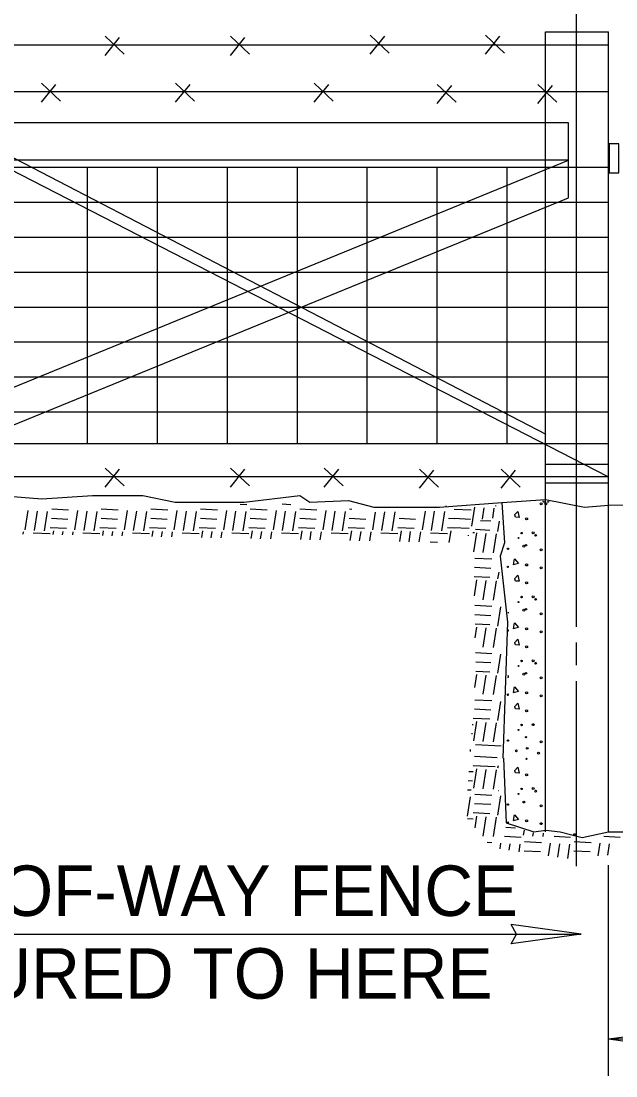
# Model space of a CAD drawing. Extents: x -397 to 497, y -84 to 230.
# Drawn here: x 177.64 to 192.1, y 67.56 to 93.22 of the extents above; entities that cross this region are included whole.
import ezdxf

# ---------------------------------------------------------------- set-up
doc = ezdxf.new("R2010")
doc.units = 0
doc.layers.add('Default', color=7, linetype='Continuous')

msp = doc.modelspace()

# ---------------------------------------------------------------- linework, layer by layer
at = {"layer": 'Default'}
for p, q in [((191.144, 78.485), (191.144, 97.094)), ((190.387, 81.59), (190.387, 92.963)), ((190.387, 92.963), (191.923, 92.963)), ((191.923, 81.451), (191.923, 92.963)), ((191.915, 92.642), (168.42, 92.642)), ((171.911, 92.777), (190.399, 83.177)), ((180.142, 92.418), (179.68, 92.854)), ((179.68, 92.391), (180.033, 92.827)), ((183.188, 92.418), (182.725, 92.854)), ((182.725, 92.391), (183.079, 92.827)), ((186.587, 92.446), (186.124, 92.881)), ((186.124, 92.418), (186.478, 92.854)), ((189.387, 92.446), (188.925, 92.881)), ((188.925, 92.418), (189.279, 92.854)), ((191.915, 82.134), (171.911, 92.428)), ((178.592, 91.276), (178.13, 91.711)), ((178.13, 91.248), (178.483, 91.684)), ((181.855, 91.276), (181.393, 91.711)), ((181.393, 91.248), (181.746, 91.684)), ((185.227, 91.276), (184.765, 91.711)), ((184.765, 91.248), (185.118, 91.684)), ((188.218, 91.248), (187.756, 91.684)), ((187.756, 91.221), (188.109, 91.657)), ((190.665, 91.248), (190.203, 91.684)), ((190.203, 91.221), (190.557, 91.657)), ((191.915, 91.506), (168.42, 91.506)), ((190.948, 90.749), (168.42, 90.749)), ((190.948, 89.838), (190.948, 90.749)), ((190.948, 89.838), (168.42, 89.838)), ((173.047, 82.516), (190.948, 89.838)), ((190.948, 88.921), (190.948, 89.838)), ((191.915, 89.66), (168.42, 89.66)), ((179.255, 82.939), (179.255, 89.66)), ((180.955, 82.939), (180.955, 89.66)), ((182.655, 82.939), (182.655, 89.66)), ((184.355, 82.939), (184.355, 89.66)), ((186.055, 82.939), (186.055, 89.66)), ((187.755, 82.939), (187.755, 89.66)), ((189.455, 82.939), (189.455, 89.66)), ((191.915, 88.81), (168.42, 88.81)), ((173.047, 81.599), (190.948, 88.921)), ((191.915, 87.96), (168.42, 87.96)), ((191.915, 87.11), (168.42, 87.11)), ((191.915, 86.26), (168.42, 86.26)), ((191.915, 85.41), (168.42, 85.41)), ((191.915, 84.56), (168.42, 84.56)), ((191.915, 83.71), (168.42, 83.71)), ((191.915, 82.939), (168.42, 82.939)), ((190.394, 82.444), (191.923, 82.444)), ((191.915, 82.134), (168.42, 82.134)), ((180.142, 81.915), (179.68, 82.35)), ((179.68, 81.888), (180.033, 82.323)), ((183.188, 81.915), (182.725, 82.35)), ((182.725, 81.888), (183.079, 82.323)), ((185.472, 81.915), (185.01, 82.35)), ((185.01, 81.888), (185.363, 82.323)), ((187.783, 81.888), (187.321, 82.323)), ((187.321, 81.86), (187.674, 82.296)), ((189.768, 81.888), (189.306, 82.323)), ((189.306, 81.86), (189.659, 82.296)), ((190.394, 81.988), (191.923, 81.988)), ((178.381, 81.356), (178.793, 81.334)), ((179.588, 81.356), (180, 81.334)), ((180.795, 81.356), (181.207, 81.334)), ((182.003, 81.356), (182.415, 81.334)), ((182.963, 81.469), (183.126, 81.461)), ((183.21, 81.356), (183.622, 81.334)), ((183.989, 81.479), (184.196, 81.468)), ((184.417, 81.356), (184.829, 81.334)), ((185.625, 81.356), (185.675, 81.353)), ((187.974, 81.427), (187.975, 81.434)), ((188.17, 81.355), (188.582, 81.334)), ((188.445, 81.401), (188.445, 81.402)), ((188.599, 80.934), (188.672, 81.401)), ((188.852, 81.104), (188.895, 81.383)), ((189.104, 81.129), (189.143, 81.375)), ((189.181, 81.427), (189.183, 81.441)), ((190.387, 74.85), (190.387, 81.59)), ((191.923, 73.498), (191.923, 81.451)), ((177.737, 80.851), (177.81, 81.318)), ((177.96, 80.833), (178.033, 81.3)), ((178.207, 80.824), (178.28, 81.292)), ((178.374, 81.132), (178.775, 81.111)), ((178.944, 80.851), (179.017, 81.318)), ((179.167, 80.833), (179.24, 81.3)), ((179.415, 80.824), (179.488, 81.292)), ((179.582, 81.132), (179.982, 81.111)), ((180.151, 80.851), (180.225, 81.318)), ((180.374, 80.833), (180.448, 81.3)), ((180.622, 80.824), (180.695, 81.292)), ((180.789, 81.132), (181.189, 81.111)), ((181.359, 80.851), (181.432, 81.318)), ((181.582, 80.833), (181.655, 81.3)), ((181.829, 80.824), (181.902, 81.292)), ((181.996, 81.132), (182.397, 81.111)), ((182.566, 80.851), (182.639, 81.318)), ((182.789, 80.833), (182.862, 81.3)), ((183.036, 80.824), (183.11, 81.292)), ((183.204, 81.132), (183.604, 81.111)), ((183.773, 80.851), (183.846, 81.318)), ((183.996, 80.833), (184.07, 81.3)), ((184.244, 80.824), (184.317, 81.292)), ((184.411, 81.132), (184.811, 81.111)), ((184.981, 80.851), (185.054, 81.318)), ((185.204, 80.833), (185.277, 81.3)), ((185.451, 80.824), (185.524, 81.292)), ((185.618, 81.132), (186.019, 81.111)), ((186.188, 80.851), (186.255, 81.281)), ((186.411, 80.833), (186.482, 81.285)), ((186.658, 80.824), (186.731, 81.29)), ((186.826, 81.132), (187.226, 81.111)), ((187.395, 80.851), (187.466, 81.303)), ((187.618, 80.833), (187.692, 81.3)), ((187.866, 80.824), (187.939, 81.292)), ((188.033, 81.132), (188.181, 81.124)), ((188.164, 81.131), (188.564, 81.111)), ((178.345, 80.909), (178.745, 80.889)), ((179.552, 80.909), (179.952, 80.889)), ((180.759, 80.909), (181.159, 80.889)), ((181.967, 80.909), (182.367, 80.889)), ((183.174, 80.909), (183.574, 80.889)), ((184.381, 80.909), (184.781, 80.889)), ((185.589, 80.909), (185.989, 80.889)), ((186.796, 80.909), (187.196, 80.889)), ((188.003, 80.909), (188.181, 80.9)), ((188.134, 80.909), (188.534, 80.888)), ((188.686, 80.861), (189.032, 80.843)), ((188.811, 81.079), (189.062, 81.066)), ((189.231, 80.805), (189.271, 81.056)), ((177.69, 80.747), (177.698, 80.798)), ((177.933, 80.779), (178.345, 80.758)), ((178.42, 80.733), (178.435, 80.824)), ((178.646, 80.728), (178.658, 80.806)), ((178.894, 80.723), (178.905, 80.798)), ((179.14, 80.779), (179.552, 80.758)), ((179.624, 80.709), (179.642, 80.824)), ((179.849, 80.704), (179.865, 80.806)), ((180.097, 80.699), (180.113, 80.798)), ((180.347, 80.779), (180.759, 80.758)), ((180.827, 80.685), (180.849, 80.824)), ((181.053, 80.68), (181.072, 80.806)), ((181.301, 80.675), (181.32, 80.798)), ((181.555, 80.779), (181.967, 80.758)), ((182.031, 80.66), (182.057, 80.824)), ((182.256, 80.656), (182.28, 80.806)), ((182.504, 80.651), (182.527, 80.798)), ((182.762, 80.779), (183.174, 80.758)), ((183.235, 80.636), (183.264, 80.824)), ((183.46, 80.632), (183.487, 80.806)), ((183.708, 80.627), (183.735, 80.798)), ((183.969, 80.779), (184.381, 80.758)), ((184.438, 80.612), (184.471, 80.824)), ((184.663, 80.608), (184.694, 80.806)), ((184.911, 80.603), (184.942, 80.798)), ((185.177, 80.779), (185.589, 80.758)), ((185.642, 80.588), (185.679, 80.824)), ((185.867, 80.584), (185.902, 80.806)), ((186.115, 80.579), (186.149, 80.798)), ((186.384, 80.779), (186.796, 80.758)), ((186.845, 80.564), (186.886, 80.824)), ((187.07, 80.56), (187.109, 80.806)), ((187.318, 80.555), (187.357, 80.798)), ((187.591, 80.779), (188.003, 80.758)), ((188.049, 80.54), (188.093, 80.824)), ((188.516, 80.706), (188.518, 80.719)), ((188.618, 80.783), (188.665, 80.78)), ((188.649, 80.312), (188.722, 80.779)), ((188.872, 80.294), (188.945, 80.761)), ((189.12, 80.286), (189.193, 80.753)), ((187.585, 80.555), (187.762, 80.546)), ((188.668, 80.161), (189.08, 80.14)), ((188.662, 79.937), (189.062, 79.917)), ((189.231, 79.656), (189.257, 79.817)), ((188.652, 79.714), (189.032, 79.694)), ((188.662, 79.244), (188.722, 79.63)), ((188.872, 79.145), (188.945, 79.612)), ((189.12, 79.137), (189.193, 79.604)), ((188.668, 79.012), (189.08, 78.991)), ((188.67, 78.788), (189.062, 78.768)), ((189.231, 78.507), (189.305, 78.974)), ((188.675, 78.564), (189.032, 78.545)), ((188.681, 78.221), (188.722, 78.481)), ((188.872, 77.996), (188.945, 78.463)), ((189.12, 77.988), (189.193, 78.455)), ((191.144, 77.56), (191.144, 78.106)), ((188.688, 77.862), (189.08, 77.842)), ((189.231, 77.358), (189.305, 77.825)), ((188.693, 77.637), (189.062, 77.618)), ((188.673, 77.017), (188.722, 77.332)), ((188.697, 77.413), (189.032, 77.396)), ((188.872, 76.847), (188.945, 77.314)), ((189.12, 76.839), (189.193, 77.306)), ((191.144, 72.667), (191.144, 77.168)), ((188.662, 76.49), (189.062, 76.469)), ((188.668, 76.714), (189.08, 76.693)), ((189.231, 76.209), (189.305, 76.676)), ((188.632, 76.268), (189.032, 76.247)), ((188.608, 76.117), (188.632, 76.116)), ((188.649, 75.716), (188.722, 76.183)), ((188.872, 75.698), (188.945, 76.165)), ((189.12, 75.689), (189.193, 76.157)), ((188.592, 75.894), (188.614, 75.893)), ((188.561, 75.457), (188.568, 75.501)), ((188.684, 75.625), (189.311, 75.592)), ((188.662, 75.341), (189.216, 75.312)), ((188.526, 74.972), (188.632, 74.967)), ((188.632, 75.119), (189.163, 75.091)), ((188.649, 74.567), (188.722, 75.034)), ((188.872, 74.549), (188.945, 75.016)), ((189.12, 74.54), (189.193, 75.008)), ((189.231, 75.06), (189.241, 75.119)), ((188.51, 74.749), (188.614, 74.744)), ((190.387, 73.498), (190.387, 74.866)), ((188.494, 74.526), (188.584, 74.521)), ((188.668, 74.416), (189.08, 74.394)), ((189.242, 74.506), (189.25, 74.506)), ((188.495, 73.885), (188.568, 74.352)), ((188.662, 74.192), (189.062, 74.171)), ((189.231, 73.911), (189.305, 74.378)), ((188.632, 73.97), (189.032, 73.949)), ((188.491, 73.825), (188.632, 73.818)), ((188.678, 73.6), (188.722, 73.885)), ((188.872, 73.399), (188.945, 73.867)), ((189.12, 73.391), (189.193, 73.858)), ((189.391, 73.393), (189.792, 73.372)), ((189.421, 73.615), (189.661, 73.603)), ((189.856, 73.418), (189.876, 73.54)), ((190.079, 73.399), (190.092, 73.478)), ((190.327, 73.391), (190.339, 73.469)), ((190.599, 73.393), (190.999, 73.372)), ((191.806, 73.393), (192.206, 73.372)), ((188.966, 73.251), (189.08, 73.245)), ((189.282, 73.085), (189.305, 73.229)), ((189.503, 73.053), (189.528, 73.211)), ((189.746, 73.019), (189.775, 73.203)), ((189.876, 73.267), (190.287, 73.245)), ((190.463, 72.916), (190.512, 73.229)), ((190.684, 72.884), (190.735, 73.211)), ((190.927, 72.851), (190.983, 73.203)), ((191.083, 73.267), (191.495, 73.245)), ((191.67, 72.916), (191.719, 73.229)), ((191.899, 72.937), (191.942, 73.211)), ((189.869, 73.043), (190.269, 73.022)), ((191.077, 73.043), (191.477, 73.022)), ((191.923, 67.565), (191.923, 72.69)), ((191.256, 71.01), (189.553, 71.244)), ((171.474, 71.01), (191.256, 71.01)), ((191.256, 71.01), (189.553, 70.776)), ((191.923, 68.463), (193.626, 68.697)), ((191.923, 68.463), (290.623, 68.463)), ((191.923, 68.463), (193.626, 68.229))]:
    msp.add_line(p, q, dxfattribs=at)
msp.add_lwpolyline([(191.934, 89.535), (192.169, 89.535), (192.169, 90.241), (191.934, 90.241)], close=True, dxfattribs=at)
for points in [[(176.627, 81.726), (178.143, 81.603), (179.372, 81.685), (180.601, 81.685), (181.38, 81.521), (183.06, 81.521), (184.412, 81.685), (184.658, 81.521), (185.6, 81.562), (186.215, 81.398), (187.812, 81.398), (189.322, 81.512), (190.387, 81.59), (191.336, 81.398), (191.923, 81.451), (193.277, 81.463)], [(189.322, 81.512), (189.394, 80.529), (189.288, 80.208), (189.466, 78.603), (189.354, 75.296)], [(189.364, 75.297), (189.43, 73.719), (190.107, 73.505), (190.392, 73.541), (190.748, 73.505), (191.283, 73.363), (191.923, 73.498), (192.921, 73.505), (193.099, 73.684), (193.277, 74.218), (193.206, 76.108), (193.242, 77.32), (193.349, 78.176), (193.491, 78.496), (193.313, 79.423), (193.277, 80.422), (193.277, 81.463)], [(189.634, 81.213), (189.715, 81.298), (189.746, 81.152), (189.658, 81.159), (189.641, 81.21)], [(189.607, 80), (189.634, 80.142), (189.729, 80.027), (189.604, 79.993)], [(189.634, 79.657), (189.715, 79.742), (189.746, 79.596), (189.658, 79.603), (189.641, 79.654)], [(189.607, 78.444), (189.634, 78.586), (189.729, 78.471), (189.604, 78.437)], [(189.634, 78.101), (189.715, 78.186), (189.746, 78.04), (189.658, 78.047), (189.641, 78.098)], [(189.607, 76.888), (189.634, 77.03), (189.729, 76.915), (189.604, 76.881)], [(189.634, 76.545), (189.715, 76.63), (189.746, 76.484), (189.658, 76.491), (189.641, 76.542)], [(189.634, 74.989), (189.715, 75.073), (189.746, 74.928), (189.658, 74.935), (189.641, 74.986)], [(189.607, 73.776), (189.634, 73.918), (189.729, 73.803), (189.604, 73.769)], [(191.071, 73.404), (191.082, 73.46), (191.123, 73.41)], [(189.553, 70.776), (189.685, 71.013), (189.553, 71.244)]]:
    msp.add_lwpolyline(points, dxfattribs=at)
for centre, radius in [((190.283, 81.481), 0.0239), ((190.393, 81.481), 0.0239), ((189.928, 81.115), 0.0253), ((189.728, 80.649), 0.0103), ((189.805, 80.77), 0.0175), ((190.087, 80.777), 0.0238), ((190.147, 80.715), 0.0209), ((189.473, 80.39), 0.0162), ((189.862, 80.451), 0.022), ((189.916, 80.472), 0.0159), ((190.283, 80.361), 0.0239), ((189.928, 79.994), 0.0253), ((190.283, 79.925), 0.0239), ((189.928, 79.559), 0.0253), ((189.728, 79.092), 0.0103), ((189.805, 79.214), 0.0175), ((190.087, 79.221), 0.0238), ((190.147, 79.159), 0.0209), ((189.862, 78.895), 0.022), ((189.916, 78.916), 0.0159), ((190.283, 78.805), 0.0239), ((189.928, 78.438), 0.0253), ((190.283, 78.369), 0.0239), ((189.928, 78.002), 0.0253), ((189.728, 77.536), 0.0103), ((189.805, 77.658), 0.0175), ((190.087, 77.665), 0.0238), ((190.147, 77.603), 0.0209), ((189.862, 77.339), 0.022), ((189.916, 77.36), 0.0159), ((190.283, 77.248), 0.0239), ((189.928, 76.882), 0.0253), ((190.283, 76.813), 0.0239), ((189.928, 76.446), 0.0253), ((189.728, 75.98), 0.0103), ((189.805, 76.102), 0.0175), ((190.087, 76.109), 0.0238), ((189.473, 75.721), 0.0162), ((189.916, 75.804), 0.0159), ((190.283, 75.692), 0.0239), ((189.679, 75.472), 0.022), ((189.943, 75.532), 0.0209), ((190.218, 75.418), 0.0239), ((189.926, 75.278), 0.0159), ((189.928, 74.89), 0.0253), ((189.728, 74.424), 0.0103), ((189.805, 74.546), 0.0175), ((190.087, 74.553), 0.0238), ((190.147, 74.491), 0.0209), ((189.473, 74.165), 0.0162), ((189.862, 74.227), 0.022), ((190.283, 74.136), 0.0239), ((189.928, 73.769), 0.0253), ((190.283, 73.701), 0.0239)]:
    msp.add_circle(centre, radius, dxfattribs=at)
for centre, radius, start, end in [((190.344, 81.552), 0.025, 175.796, 352.6102), ((190.455, 81.552), 0.025, 202.5348, 325.8715), ((189.473, 79.954), 0.0162, 120.6146, 59.3854), ((189.473, 78.834), 0.0162, 323.2906, 34.8322), ((189.473, 78.398), 0.0162, 290.9158, 59.3854), ((189.473, 77.278), 0.0162, 239.0663, 119.6021), ((189.473, 76.842), 0.0162, 120.6146, 59.3854), ((189.473, 73.73), 0.0162, 120.6146, 241.3423), ((189.473, 73.73), 0.0162, 287.034, 59.3854)]:
    msp.add_arc(centre, radius, start, end, dxfattribs=at)

# ---------------------------------------------------------------- texts
for s, p in [('RIGHT-OF-WAY FENCE', (171.488, 71.456)), ('MEASURED TO HERE', (172.048, 69.444))]:
    msp.add_text(s, height=1.22716, dxfattribs=at).set_placement(p)

doc.saveas('drawing.dxf')
